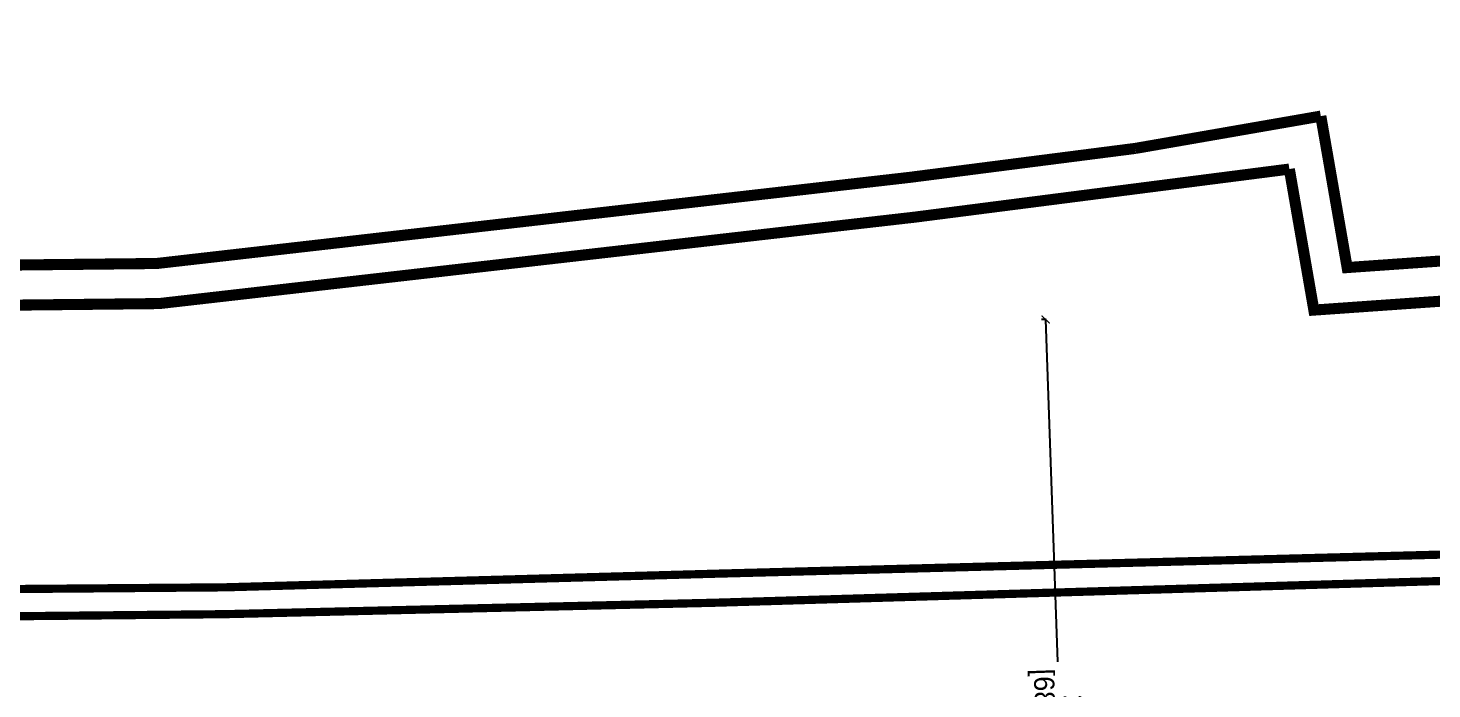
# Model space of a CAD drawing. Header units: millimetres. Extents: x 221017 to 6120115, y -1189702 to 83047459.
# Drawn here: x 3053524 to 3088234, y 88890 to 105226 of the extents above; entities that cross this region are included whole.
import ezdxf

# ---------------------------------------------------------------- set-up
doc = ezdxf.new("R2010")
doc.units = ezdxf.units.MM
doc.header["$LTSCALE"] = 150
doc.header["$MEASUREMENT"] = 0
doc.header["$PDMODE"] = 35
doc.header["$PDSIZE"] = -20
doc.linetypes.add('HIDDEN', pattern=[0.375, 0.25, -0.125])
doc.layers.get('0').update_dxf_attribs({"linetype": 'CONTINUOUS', "lineweight": 9})
doc.layers.get('DEFPOINTS').update_dxf_attribs({"linetype": 'HIDDEN'})
doc.layers.add('ROAD', color=1, linetype='CONTINUOUS')
doc.layers.add('SQ FT', color=7, linetype='CONTINUOUS', lineweight=9)
doc.styles.add('Text Layout', font='GOTHIC.TTF')
doc.dimstyles.new('scale 50mm NEW', dxfattribs={"dimscale": 0, "dimtxt": 500, "dimasz": 200, "dimexe": 100, "dimexo": 100, "dimgap": 100, "dimtad": 0, "dimdec": 0, "dimzin": 1, "dimdsep": 46, "dimtxsty": 'Text Layout', "dimblk": 'ARCHTICK', "dimcen": 0.09, "dimclrd": 256, "dimclre": 256, "dimadec": 0, "dimazin": 0, "dimtfac": 1, "dimtdec": 0, "dimtmove": 1, "dimatfit": 0, "dimfxl": 0, "dimtolj": 1, "dimtzin": 0, "dimarcsym": 0})

# ---------------------------------------------------------------- blocks, each defined once
blk = doc.blocks.new('_ARCHTICK')
at = {"color": 0, "linetype": 'ByBlock', "const_width": 0.15}
blk.add_lwpolyline([(-0.5, -0.5), (0.5, 0.5)], dxfattribs=at)
blk = doc.blocks.new('*D795')
at = {"layer": 'DEFPOINTS', "color": 0, "ltscale": 0.5, "transparency": 16777216}
for p in [(3085315, 98255), (3086028, 77828), (3079396, 77596)]:
    blk.add_point(p, dxfattribs=at)
at = {"layer": 'SQ FT', "linetype": 'Continuous', "lineweight": -2, "ltscale": 0.5, "transparency": 16777216}
for p, q in [((3078693, 98024), (3078583, 98020)), ((3078683, 98023), (3078979, 89559)), ((3079396, 77596), (3079101, 86060)), ((3079406, 77596), (3079296, 77593))]:
    blk.add_line(p, q, dxfattribs=at)
at = {"layer": 'SQ FT', "lineweight": -2, "ltscale": 0.5, "transparency": 16777216, "xscale": 200, "yscale": 200, "zscale": 200}
for p, rotation in [((3078683, 98023), 92.00010527259435), ((3079396, 77596), 272.0001052725944)]:
    blk.add_blockref('_ARCHTICK', p, dxfattribs=dict(at, rotation=rotation))
at = {"layer": 'SQ FT', "color": 0, "ltscale": 0.5, "transparency": 16777216, "char_height": 500, "attachment_point": 5, "rotation": 272.0001, "style": 'Text Layout'}
for s, insert in [('\\A1;[68\'-1 1/2"]', (3078616, 87795)), ('\\A1;20440', (3079402, 87822))]:
    blk.add_mtext(s, dxfattribs=dict(at, insert=insert))

msp = doc.modelspace()

# ---------------------------------------------------------------- linework, layer by layer
at = {"layer": 'ROAD', "lineweight": 15, "const_width": 274.3}
for points in [[(3138999.7, 105089.2), (3121939.4, 102895.1), (3093314.1, 99809.2), (3086138, 99306.4), (3085486.5, 103050.1)], [(3139126.2, 104106.1), (3122055.8, 101910.7), (3093401.9, 98821.7), (3085314.8, 98255), (3084708.1, 101741.2)], [(3080900.4, 102251.9), (3075322.9, 101536.1), (3056708.5, 99407.2), (3028122.3, 99096), (3007523.6, 98190.5), (3006898.2, 103050.5)], [(3080900.4, 102251.9), (3085486.5, 103050.1)], [(3084708.1, 101741.2), (3075442.3, 100552), (3056770.4, 98416.5), (3028149.4, 98105), (3008685.3, 97249.4)]]:
    msp.add_lwpolyline(points, dxfattribs=at)
at = {"layer": 'ROAD', "color": 102, "lineweight": 15, "const_width": 203.2}
for points in [[(3190485.6, 95487.1), (3164324.1, 95438.1), (3132071.1, 93687.4), (3094345, 92365), (3070560, 91739.5), (3058385.5, 91401.6), (3046405.9, 91304.9), (3034359.4, 91067.1), (3022381.5, 91042.6), (3013935.7, 91210.6), (2999974.3, 91510.6), (2987164.7, 91734.8)], [(3094308.9, 91732.7), (3070486, 91020.2), (3058374.6, 90737.8), (3046307.3, 90619.2), (3034302.4, 90367.8), (3022303, 90442.1), (3013996.1, 90582.3), (3000128.4, 90898.1), (2987118.1, 91201.1)]]:
    msp.add_lwpolyline(points, dxfattribs=at)

# ---------------------------------------------------------------- dimensions: what is measured, and where the dimension line sits
at = {"layer": 'SQ FT', "ltscale": 0.5}
dim = msp.add_aligned_dim(p1=(3085314.8, 98255), p2=(3086028.2, 77827.6), distance=-6635.9, dimstyle='scale 50mm NEW', override={"dimscale": 1, "dimpost": '\\X', "dimfxl": 10}, dxfattribs=at)
dim.commit()
dim.dimension.update_dxf_attribs({"geometry": '*D795', "text_midpoint": (3079039.7, 87809.7)})

doc.saveas('drawing.dxf')
